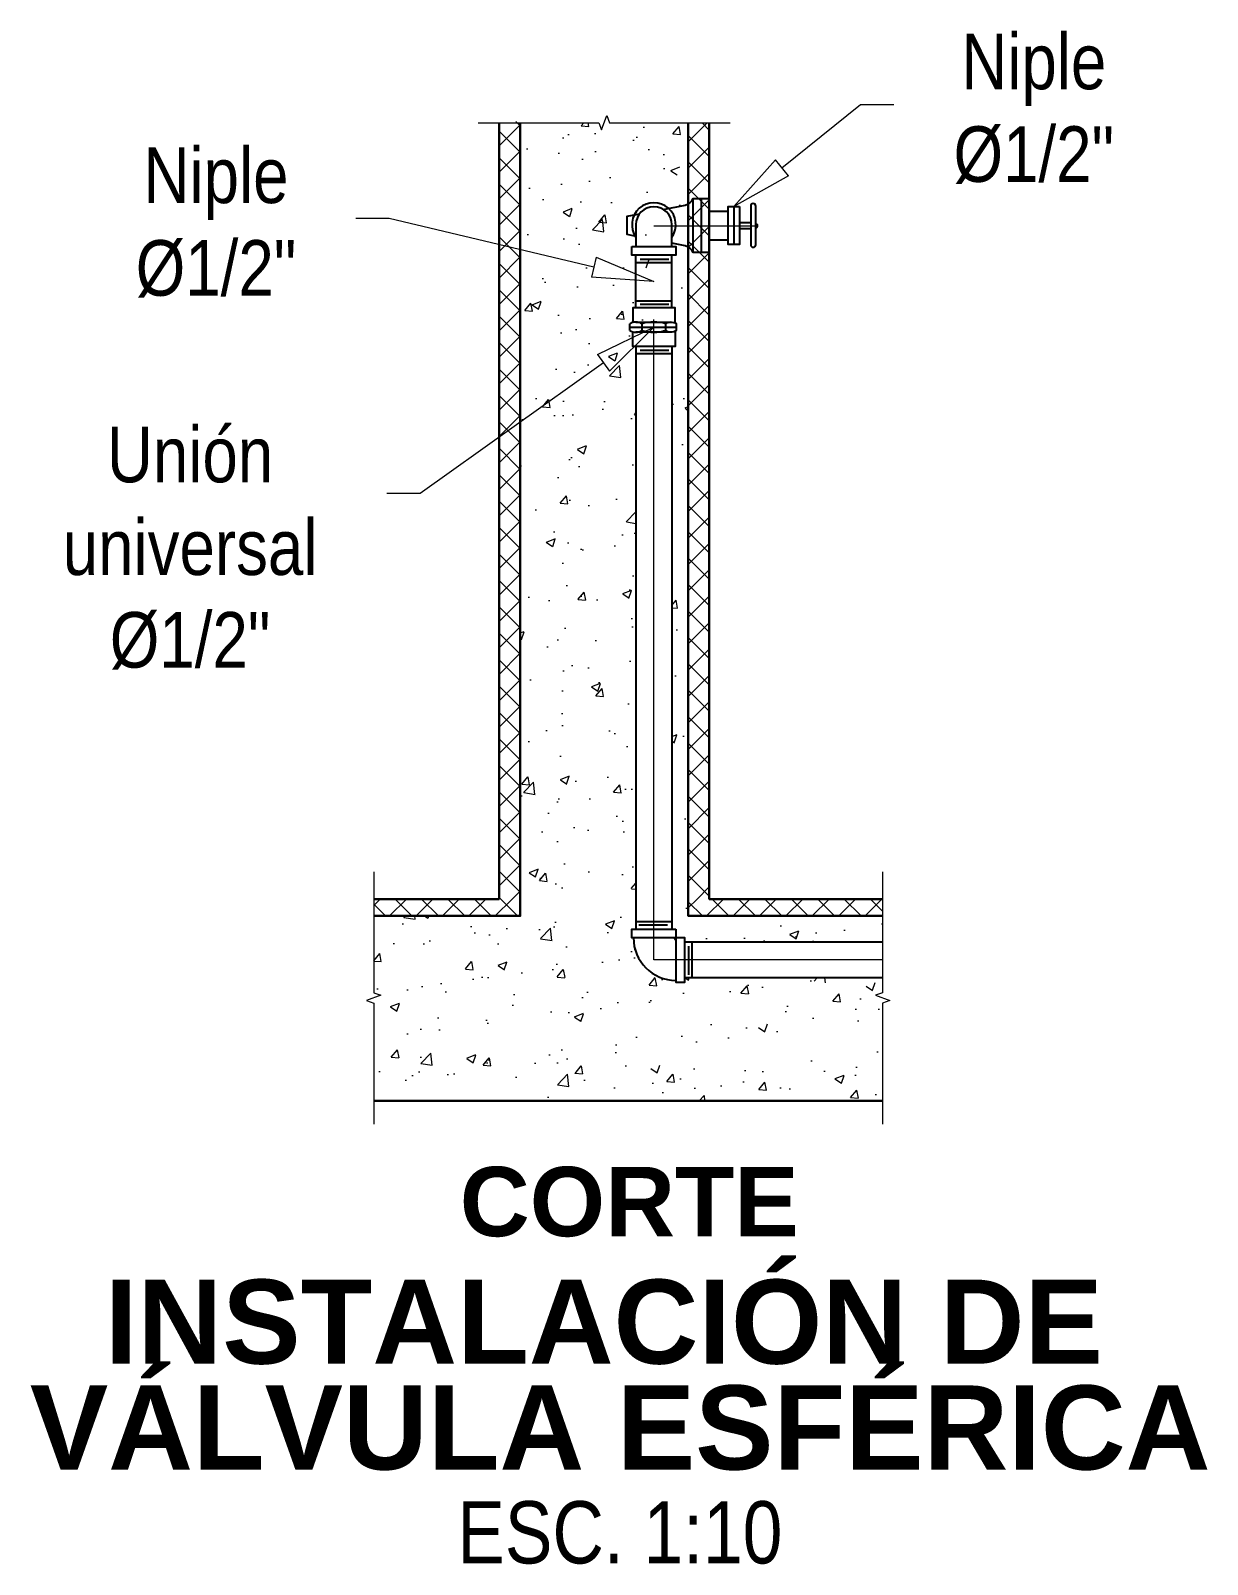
# Model space of a CAD drawing. Header units: metres. Extents: x 800066 to 1601495, y 9254195 to 18508415.
# Drawn here: x 800753.254 to 800753.954, y 9254196.97 to 9254197.882 of the extents above; entities that cross this region are included whole.
import ezdxf
from ezdxf import colors
from ezdxf.entities.mleader import LeaderData, LeaderLine
from ezdxf.enums import TextEntityAlignment as Align
from ezdxf.math import Vec2, Vec3

# ---------------------------------------------------------------- set-up
doc = ezdxf.new("R2010")
doc.units = ezdxf.units.M
doc.header["$LTSCALE"] = 0.3
doc.header["$MEASUREMENT"] = 0
doc.linetypes.add('TRAZO_Y_PUNTOX2', pattern=[50.8, 25.4, -12.7, 0, -12.7])
for name, color, linetype, lineweight in [('-Acotado', 251, 'Continuous', 5), ('-Textos', 7, 'Continuous', 20), ('FIC-2ES_CONCRETO 210', 251, 'Continuous', 30), ('FIC-2ES_EJES_', 1, 'TRAZO_Y_PUNTOX2', 5), ('FIC-2ES_HATCH_', 252, 'Continuous', 5)]:
    doc.layers.add(name, color=color, linetype=linetype, lineweight=lineweight)
doc.layers.add('FIC-2ES_TUBERIAS-NUEVAS', color=150, linetype='Continuous')
doc.layers.add('g-textos-titulos', color=4, linetype='Continuous')
doc.styles.add('-Arial Narrow', font='ARIALN.TTF')
doc.styles.add('25-TITULO', font='arialbd.ttf', dxfattribs={"height": 0.1})
pattern_1 = [(45, (800624.269644, 9254020.225187), (-0.0078577241, 0.0078577241), []), (135, (800624.269644, 9254020.225187), (-0.0078577241, -0.0078577241), [])]

# ---------------------------------------------------------------- blocks, each defined once
blk = doc.blocks.new('_ClosedBlank')
at = {"color": 0, "linetype": 'ByBlock', "lineweight": -2}
for p, q in [((-1, 0.167), (0, 0)), ((-1, 0.167), (-1, -0.167)), ((0, 0), (-1, -0.167))]:
    blk.add_line(p, q, dxfattribs=at)

msp = doc.modelspace()

# ---------------------------------------------------------------- hatches: boundary and pattern name
at = {"layer": 'FIC-2ES_HATCH_'}
h = msp.add_hatch(dxfattribs=at)
h.set_pattern_fill('AR-CONC', color=256, scale=0.0003)
h.set_pattern_definition([(50, (800624.269644, 9254020.225187), (0.054655401, -0.004781726), [0.005715, -0.062865]), (355, (800624.269644, 9254020.225187), (-0.010573026, 0.057317054), [0.004572, -0.050292175]), (100.451445, (800624.2742, 9254020.22479), (0.044082374, 0.052535326), [0.004857003, -0.053427073]), (46.1842, (800624.269644, 9254020.24043), (0.081323712, -0.012612698), [0.0085725, -0.0942975]), (96.635558, (800624.27642, 9254020.239376), (0.07122124, 0.074227837), [0.007285507, -0.080140682]), (351.18415, (800624.26964, 9254020.24043), (0.07122124, 0.074227837), [0.00685799, -0.07543792]), (21, (800624.277264, 9254020.236617), (0.045484317, -0.030679559), [0.005715, -0.062865]), (326, (800624.277264, 9254020.236617), (0.018540609, 0.05525639), [0.004572, -0.050292]), (71.451445, (800624.281054, 9254020.23406), (0.064024926, 0.024576831), [0.004857003, -0.053426981]), (37.5, (800624.269644, 9254020.225187), (0.000926581, 0.0253665117), [0, -0.0496824, 0, -0.051054, 0, -0.0504825]), (7.5, (800624.269644, 9254020.225187), (0.0200458988, 0.0300541724), [0, -0.0291084, 0, -0.0485394, 0, -0.0192405]), (327.5, (800624.252652, 9254020.225187), (0.0406771786, -0.0017186232), [0, -0.01905, 0, -0.059436, 0, -0.078867]), (317.5, (800624.24503, 9254020.225187), (0.0444387544, 0.0076279473), [0, -0.024765, 0, -0.0394716, 0, -0.056007])])
h.paths.add_polyline_path([(800753.75658, 9254197.30805), (800753.76087, 9254197.30961), (800753.76087, 9254197.31841), (800753.64311, 9254197.31841), (800753.64311, 9254197.31593), (800753.6379, 9254197.31593), (800753.6379, 9254197.31695, -0.414214), (800753.61262, 9254197.34222), (800753.61161, 9254197.34222), (800753.61161, 9254197.34743), (800753.61409, 9254197.34743), (800753.61409, 9254197.69403), (800753.61215, 9254197.69403), (800753.61215, 9254197.70271, -0.068648), (800753.61045, 9254197.70346), (800753.61045, 9254197.7075, -0.068648), (800753.61215, 9254197.70825), (800753.61215, 9254197.71693), (800753.61409, 9254197.71693), (800753.61409, 9254197.74819), (800753.61161, 9254197.74819), (800753.61161, 9254197.75339), (800753.61409, 9254197.75339), (800753.61409, 9254197.75894, -0.01824), (800753.61357, 9254197.75973), (800753.60871, 9254197.7607), (800753.60871, 9254197.77124), (800753.61302, 9254197.7721, -0.498407), (800753.63344, 9254197.77615), (800753.64333, 9254197.77811, 0.071912), (800753.64522, 9254197.77883), (800753.64522, 9254197.82707), (800753.59834, 9254197.82707), (800753.59678, 9254197.83137), (800753.59366, 9254197.82278), (800753.59209, 9254197.82707), (800753.54522, 9254197.82707), (800753.54522, 9254197.35523), (800753.45808, 9254197.35523), (800753.45808, 9254197.30961), (800753.46238, 9254197.30805), (800753.45379, 9254197.30492), (800753.45808, 9254197.30336), (800753.45808, 9254197.24523), (800753.76087, 9254197.24523), (800753.76087, 9254197.30336), (800753.76516, 9254197.30492)])
h.paths.add_polyline_path([(800753.76087, 9254197.35523), (800753.64522, 9254197.35523), (800753.64522, 9254197.75311, 0.071912), (800753.64333, 9254197.75383), (800753.63543, 9254197.7554), (800753.63543, 9254197.75339), (800753.6379, 9254197.75339), (800753.6379, 9254197.74819), (800753.63543, 9254197.74819), (800753.63543, 9254197.71693), (800753.62476, 9254197.71693), (800753.62476, 9254197.70852), (800753.63482, 9254197.70833, -0.139008), (800753.63817, 9254197.70738), (800753.63817, 9254197.70359, -0.139008), (800753.63482, 9254197.70264), (800753.63549, 9254197.70245), (800753.62476, 9254197.70245), (800753.62476, 9254197.69403), (800753.63543, 9254197.69403), (800753.63543, 9254197.34743), (800753.6379, 9254197.34743), (800753.6379, 9254197.34222), (800753.64311, 9254197.34222), (800753.64311, 9254197.33975), (800753.76087, 9254197.33975)], flags=17)
h = msp.add_hatch(dxfattribs=at)
h.set_pattern_fill('ANSI37', color=256, scale=0.0035, style=0)
h.set_pattern_definition(pattern_1)
h.paths.add_polyline_path([(800753.54522, 9254197.82798), (800753.53272, 9254197.82723), (800753.53272, 9254197.36523), (800753.54522, 9254197.36523)])
h = msp.add_hatch(dxfattribs=at)
h.set_pattern_fill('ANSI37', color=256, scale=0.0035, style=0)
h.set_pattern_definition(pattern_1)
h.paths.add_polyline_path([(800753.64522, 9254197.82742), (800753.64522, 9254197.68773), (800753.65772, 9254197.68773), (800753.65772, 9254197.82649)])
h.paths.add_polyline_path([(800753.64522, 9254197.68773), (800753.64522, 9254197.57523), (800753.65772, 9254197.57523), (800753.65772, 9254197.68773)])
h.paths.add_polyline_path([(800753.64522, 9254197.57523), (800753.64522, 9254197.50023), (800753.65772, 9254197.50023), (800753.65772, 9254197.57523)])
h.paths.add_polyline_path([(800753.64522, 9254197.50023), (800753.64522, 9254197.38773), (800753.65772, 9254197.38773), (800753.65772, 9254197.50023)])
h.paths.add_polyline_path([(800753.64522, 9254197.36523), (800753.65772, 9254197.36523), (800753.65772, 9254197.38773), (800753.64522, 9254197.38773)])
h = msp.add_hatch(dxfattribs=at)
h.set_pattern_fill('ANSI37', color=256, scale=0.0035, style=0)
h.set_pattern_definition(pattern_1)
h.paths.add_polyline_path([(800753.54522, 9254197.36523), (800753.45808, 9254197.36523), (800753.45808, 9254197.35523), (800753.54522, 9254197.35523)])
h.paths.add_polyline_path([(800753.76087, 9254197.36523), (800753.64522, 9254197.36523), (800753.64522, 9254197.35523), (800753.76087, 9254197.35523)])

# ---------------------------------------------------------------- linework, layer by layer
at = {"layer": 'FIC-2ES_CONCRETO 210'}
msp.add_line((800753.45808, 9254197.24523), (800753.76087, 9254197.24523), dxfattribs=at)
for points in [[(800753.45808, 9254197.36523), (800753.53272, 9254197.36523), (800753.53272, 9254197.82707)], [(800753.45808, 9254197.35523), (800753.54522, 9254197.35523), (800753.54522, 9254197.82707)], [(800753.76087, 9254197.35523), (800753.64522, 9254197.35523), (800753.64522, 9254197.82707)], [(800753.65772, 9254197.82707), (800753.65772, 9254197.36523), (800753.76087, 9254197.36523)]]:
    msp.add_lwpolyline(points, dxfattribs=at)
at = {"layer": 'FIC-2ES_EJES_', "linetype": 'Continuous'}
for points in [[(800753.52022, 9254197.82707), (800753.59209, 9254197.82707), (800753.59366, 9254197.82278), (800753.59678, 9254197.83137), (800753.59834, 9254197.82707), (800753.67022, 9254197.82707)], [(800753.45808, 9254197.38148), (800753.45808, 9254197.30961), (800753.46238, 9254197.30805), (800753.45379, 9254197.30492), (800753.45808, 9254197.30336), (800753.45808, 9254197.23148)], [(800753.76087, 9254197.38148), (800753.76087, 9254197.30961), (800753.75658, 9254197.30805), (800753.76516, 9254197.30492), (800753.76087, 9254197.30336), (800753.76087, 9254197.23148)]]:
    msp.add_lwpolyline(points, dxfattribs=at)
at = {"layer": 'FIC-2ES_EJES_', "ltscale": 0.05}
msp.add_lwpolyline([(800753.76087, 9254197.32908), (800753.62476, 9254197.32908), (800753.62476, 9254197.76575), (800753.68544, 9254197.76575)], dxfattribs=at)
at = {"layer": 'FIC-2ES_TUBERIAS-NUEVAS'}
for p, q in [((800753.65295, 9254197.78202), (800753.65295, 9254197.74992)), ((800753.67231, 9254197.77725), (800753.67231, 9254197.75469)), ((800753.65772, 9254197.77445), (800753.66899, 9254197.77445)), ((800753.67563, 9254197.76772), (800753.68235, 9254197.76772)), ((800753.67563, 9254197.76421), (800753.68235, 9254197.76421)), ((800753.65772, 9254197.75749), (800753.66899, 9254197.75749)), ((800753.61409, 9254197.71693), (800753.61409, 9254197.74819)), ((800753.61409, 9254197.74396), (800753.63543, 9254197.74396)), ((800753.61663, 9254197.7459), (800753.63367, 9254197.7459)), ((800753.63543, 9254197.71693), (800753.63543, 9254197.74819)), ((800753.61409, 9254197.72116), (800753.63543, 9254197.72116)), ((800753.61663, 9254197.71922), (800753.63367, 9254197.71922)), ((800753.61045, 9254197.70346), (800753.61045, 9254197.7075)), ((800753.61045, 9254197.70548), (800753.63817, 9254197.70548)), ((800753.61402, 9254197.70852), (800753.63549, 9254197.70852)), ((800753.63549, 9254197.70245), (800753.61402, 9254197.70245)), ((800753.61409, 9254197.69403), (800753.61409, 9254197.34732)), ((800753.61409, 9254197.6898), (800753.63543, 9254197.6898)), ((800753.61663, 9254197.69174), (800753.63367, 9254197.69174)), ((800753.63543, 9254197.69403), (800753.63543, 9254197.34732)), ((800753.63543, 9254197.35166), (800753.61409, 9254197.35166)), ((800753.63289, 9254197.34972), (800753.61585, 9254197.34972)), ((800753.76087, 9254197.33975), (800753.64311, 9254197.33975)), ((800753.64734, 9254197.33975), (800753.64734, 9254197.31841)), ((800753.6454, 9254197.33721), (800753.6454, 9254197.32017)), ((800753.76087, 9254197.31841), (800753.64311, 9254197.31841))]:
    msp.add_line(p, q, dxfattribs=at)
for points in [[(800753.63543, 9254197.75339), (800753.63543, 9254197.76643, 1), (800753.61409, 9254197.76643), (800753.61409, 9254197.75339)], [(800753.63032, 9254197.77553), (800753.64333, 9254197.77811, 0.23236), (800753.64818, 9254197.78202)], [(800753.64818, 9254197.74992, 0.23236), (800753.64333, 9254197.75383), (800753.63543, 9254197.7554)], [(800753.63147, 9254197.70359, 0.283494), (800753.63817, 9254197.70359), (800753.63817, 9254197.70738, 0.283494), (800753.63147, 9254197.70738)]]:
    msp.add_lwpolyline(points, format="xyb", dxfattribs=at)
for points in [[(800753.65772, 9254197.74992), (800753.64818, 9254197.74992), (800753.64818, 9254197.78202), (800753.65772, 9254197.78202)], [(800753.61614, 9254197.77272), (800753.60871, 9254197.77124), (800753.60871, 9254197.7607), (800753.61409, 9254197.75963)], [(800753.63736, 9254197.70825), (800753.63736, 9254197.71693), (800753.61215, 9254197.71693), (800753.61215, 9254197.70825)], [(800753.63736, 9254197.70271), (800753.63736, 9254197.69403), (800753.61215, 9254197.69403), (800753.61215, 9254197.70271)]]:
    msp.add_lwpolyline(points, dxfattribs=at)
for points in [[(800753.67563, 9254197.77725), (800753.67563, 9254197.75469), (800753.66899, 9254197.75469), (800753.66899, 9254197.77725)], [(800753.61161, 9254197.75339), (800753.6379, 9254197.75339), (800753.6379, 9254197.74819), (800753.61161, 9254197.74819)], [(800753.6379, 9254197.34743), (800753.6379, 9254197.31593), (800753.64311, 9254197.31593), (800753.64311, 9254197.34222), (800753.61161, 9254197.34222), (800753.61161, 9254197.34743)]]:
    msp.add_lwpolyline(points, close=True, dxfattribs=at)
for points in [[(800753.68235, 9254197.77746), (800753.68235, 9254197.75448, 1), (800753.68544, 9254197.75448), (800753.68544, 9254197.77746, 1)], [(800753.6176, 9254197.70346, 0.141747), (800753.63191, 9254197.70346), (800753.63191, 9254197.7075, 0.141747), (800753.6176, 9254197.7075)]]:
    msp.add_lwpolyline(points, format="xyb", close=True, dxfattribs=at)
for centre, radius, start, end in [((800753.62476, 9254197.76643), 0.01303, 324.9293, 215.0707), ((800753.61402, 9254197.7017), 0.00682, 58.3446, 121.6554), ((800753.61402, 9254197.70926), 0.00682, 238.3446, 301.6554), ((800753.6379, 9254197.34222), 0.02528, 180, 270), ((800753.6379, 9254197.34222), 0.00101, 180, 270)]:
    msp.add_arc(centre, radius, start, end, dxfattribs=at)
msp.add_ellipse((800753.68544, 9254197.76597), major_axis=(0, 0.00152), ratio=0.487557, start_param=3.141593, end_param=6.283185, dxfattribs=at)

# ---------------------------------------------------------------- texts
at = {"layer": '-Textos', "lineweight": 5, "style": '-Arial Narrow'}
msp.add_text('ESC. 1:10', height=0.037039, dxfattribs=at).set_placement((800753.60452, 9254196.98864), align=Align.MIDDLE_CENTER)
at = {"layer": 'g-textos-titulos', "color": 219, "lineweight": 5, "true_color": 0x642165, "style": '25-TITULO'}
for s, height, p in [('CORTE', 0.041256, (800753.61015, 9254197.18536)), ('INSTALACIÓN DE ', 0.05, (800753.6047, 9254197.11393)), ('VÁLVULA ESFÉRICA', 0.05, (800753.6047, 9254197.05099))]:
    msp.add_text(s, height=height, dxfattribs=at).set_placement(p, align=Align.MIDDLE_CENTER)

# ---------------------------------------------------------------- leaders
at = {"layer": '-Acotado'}
ml = msp.add_multileader_mtext('Standard', dxfattribs=at)
ml.set_content('Niple {\\A1;%%C1/2"\\Fromans|c0;\\W0.8; }', color=7, style='-Arial Narrow')
ml.set_leader_properties(color=7, linetype='ByLayer', lineweight=0)
ml.set_arrow_properties(name='CLOSEDBLANK')
ml.build(insert=Vec2(0, 0))
ml.multileader.update_dxf_attribs({"has_dogleg": 0, "text_left_attachment_type": 6, "text_right_attachment_type": 6, "dogleg_length": 0, "arrow_head_size": 0.03673, "scale": 0.025})
ctx = ml.context
ctx.base_point, ctx.scale, ctx.char_height, ctx.arrow_head_size, ctx.landing_gap_size, ctx.plane_origin = Vec3(800753.74774, 9254197.83781), 0.025, 0.0330591, 0.03673, 0.00918, Vec3(800751.69023, 9254198.60668)
ctx.left_attachment, ctx.right_attachment, ctx.text_align_type = 6, 6, 1
notes = []
notes.append((ctx, [(0, (1, 1, 0), (800753.74774, 9254197.83781), (1, 0), 0, [(0, [(800753.67231, 9254197.77725)], 0, [])])]))
ctx.mtext.insert, ctx.mtext.width, ctx.mtext.alignment, ctx.mtext.flow_direction = Vec3(800753.85081, 9254197.88004), 0.4211268, 2, 5
ml = msp.add_multileader_mtext('Standard', dxfattribs=at)
ml.set_content('Niple {\\A1;%%C1/2"\\Fromans|c0;\\W0.8; }', color=7, style='-Arial Narrow')
ml.set_leader_properties(color=7, linetype='ByLayer', lineweight=0)
ml.set_arrow_properties(name='CLOSEDBLANK')
ml.build(insert=Vec2(0, 0))
ml.multileader.update_dxf_attribs({"has_dogleg": 0, "text_left_attachment_type": 6, "text_right_attachment_type": 6, "dogleg_length": 0, "arrow_head_size": 0.03673, "scale": 0.025})
ctx = ml.context
ctx.base_point, ctx.scale, ctx.char_height, ctx.arrow_head_size, ctx.landing_gap_size, ctx.plane_origin = Vec3(800753.26121, 9254197.77009), 0.025, 0.0330591, 0.03673, 0.00918, Vec3(800751.19617, 9254198.57671)
ctx.left_attachment, ctx.right_attachment, ctx.text_align_type = 6, 6, 1
notes.append((ctx, [(1, (1, 1, 0), (800753.46736, 9254197.77009), (-1, 0), 0, [(0, [(800753.62476, 9254197.73256)], 0, [])])]))
ctx.mtext.insert, ctx.mtext.width, ctx.mtext.alignment, ctx.mtext.flow_direction = Vec3(800753.36428, 9254197.81232), 0.4211268, 2, 5
ml = msp.add_multileader_mtext('Standard', dxfattribs=at)
ml.set_content('Unión universal\\P{\\A1;%%C1/2"\\Fromans|c0;\\W0.8; }', color=7, style='-Arial Narrow')
ml.set_leader_properties(color=7, linetype='ByLayer', lineweight=0)
ml.set_arrow_properties(name='CLOSEDBLANK')
ml.build(insert=Vec2(0, 0))
ml.multileader.update_dxf_attribs({"has_dogleg": 0, "text_left_attachment_type": 6, "text_right_attachment_type": 6, "dogleg_length": 0, "arrow_head_size": 0.03673, "scale": 0.025})
ctx = ml.context
ctx.base_point, ctx.scale, ctx.char_height, ctx.arrow_head_size, ctx.landing_gap_size, ctx.plane_origin = Vec3(800753.21198, 9254197.60656), 0.025, 0.0330591, 0.03673, 0.00918, Vec3(800751.18903, 9254198.47437)
ctx.left_attachment, ctx.right_attachment, ctx.text_align_type = 6, 6, 1
notes.append((ctx, [(1, (1, 1, 0), (800753.48571, 9254197.60656), (-1, 0), 0, [(0, [(800753.62476, 9254197.70548)], 0, [])])]))
ctx.mtext.insert, ctx.mtext.width, ctx.mtext.alignment, ctx.mtext.flow_direction = Vec3(800753.34885, 9254197.64623), 0.4211268, 2, 5
for ctx, leaders in notes:
    for number, flags, end, landing, length, lines in leaders:
        leader = LeaderData()
        leader.index, (leader.has_last_leader_line, leader.has_dogleg_vector, leader.attachment_direction) = number, flags
        leader.last_leader_point, leader.dogleg_vector, leader.dogleg_length = Vec3(end), Vec3(landing), length
        for number, points, colour, breaks in lines:
            line = LeaderLine()
            line.index, line.vertices, line.color, line.breaks = number, Vec3.list(points), colors.encode_raw_color(colour), breaks
            leader.lines.append(line)
        ctx.leaders.append(leader)

doc.saveas('drawing.dxf')
